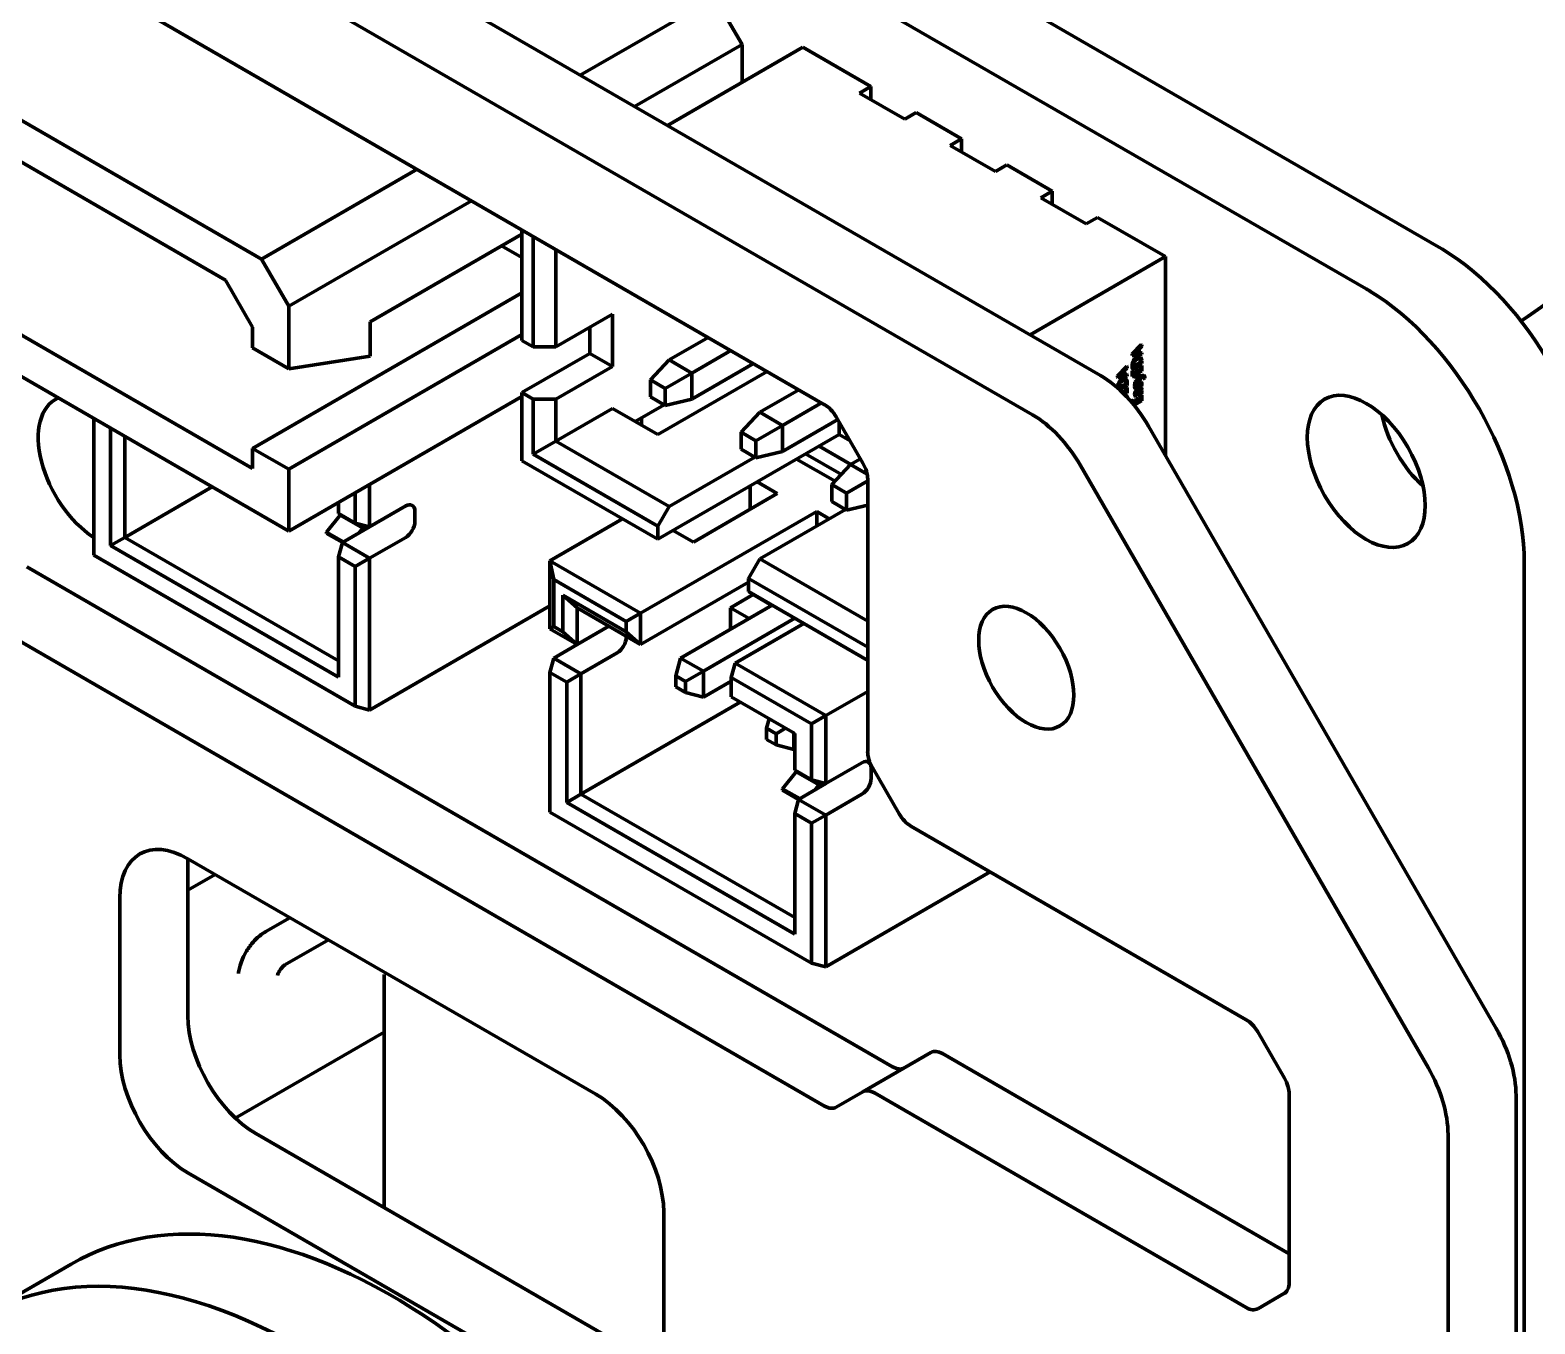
# Model space of a CAD drawing. Header units: millimetres. Extents: x 0 to 1189, y 0 to 841.
# Drawn here: x 635.68 to 659.15, y 360.09 to 380.27 of the extents above; entities that cross this region are included whole.
import ezdxf

# ---------------------------------------------------------------- set-up
doc = ezdxf.new("R2010")
doc.units = ezdxf.units.MM
doc.header["$LTSCALE"] = 0.75
doc.layers.add('Visible', color=7, linetype='Continuous', lineweight=70)

msp = doc.modelspace()

# ---------------------------------------------------------------- linework, layer by layer
at = {"layer": 'Visible', "extrusion": (0, 0.816497, 0.57735)}
for p, q in [((637.855, 388.321), (657.654, 376.89)), ((636.723, 387.667), (656.522, 376.236)), ((652.375, 374.886), (632.384, 386.427)), ((651.314, 374.273), (631.324, 385.815)), ((634.565, 382.229), (648.072, 374.43)), ((644.259, 379.572), (646.359, 380.784)), ((646.784, 380.05), (646.359, 380.784)), ((639.288, 376.702), (633.137, 380.254)), ((645.107, 379.082), (646.784, 380.05)), ((645.62, 378.786), (647.734, 380.007)), ((646.784, 379.458), (646.784, 380.05)), ((647.734, 380.007), (648.795, 379.394)), ((648.618, 379.292), (648.795, 379.394)), ((648.795, 379.19), (648.795, 379.394)), ((638.723, 376.375), (633.702, 379.274)), ((648.618, 379.292), (649.325, 378.884)), ((649.325, 378.884), (649.502, 378.986)), ((649.502, 378.986), (650.209, 378.578)), ((650.032, 378.476), (650.209, 378.578)), ((650.032, 378.476), (650.739, 378.068)), ((650.209, 378.374), (650.209, 378.578)), ((639.288, 376.702), (641.713, 378.102)), ((650.739, 378.068), (650.916, 378.17)), ((650.916, 378.17), (651.623, 377.761)), ((651.446, 377.659), (651.623, 377.761)), ((651.623, 377.557), (651.623, 377.761)), ((639.713, 375.967), (642.562, 377.612)), ((651.446, 377.659), (652.154, 377.251)), ((652.154, 377.251), (652.33, 377.353)), ((652.33, 377.353), (653.391, 376.741)), ((643.35, 377.092), (640.98, 375.724)), ((643.35, 375.434), (643.35, 377.157)), ((643.527, 375.332), (643.527, 377.055)), ((633.278, 376.824), (639.147, 373.436)), ((643.032, 376.908), (643.35, 376.725)), ((643.88, 376.851), (643.88, 375.332)), ((657.654, 376.89), (657.712, 376.855)), ((639.713, 375.967), (639.288, 376.702)), ((653.391, 376.741), (651.277, 375.52)), ((653.391, 373.633), (653.391, 376.741)), ((632.712, 376.498), (639.713, 372.456)), ((639.147, 375.641), (638.723, 376.375)), ((639.147, 373.749), (643.35, 376.176)), ((656.522, 376.236), (656.581, 376.202)), ((639.713, 374.992), (639.713, 375.967)), ((639.147, 375.318), (639.147, 375.641)), ((640.98, 375.724), (640.98, 375.188)), ((643.88, 375.332), (644.764, 375.843)), ((644.411, 375.638), (644.411, 375.23)), ((644.764, 375.843), (644.764, 375.026)), ((639.713, 373.423), (643.35, 375.523)), ((643.527, 375.332), (643.35, 375.434)), ((645.648, 375.128), (646.256, 375.479)), ((639.147, 375.318), (639.713, 374.992)), ((640.98, 375.188), (639.713, 374.992)), ((644.411, 375.23), (643.35, 374.618)), ((643.88, 375.332), (643.527, 375.332)), ((644.764, 375.026), (644.411, 375.23)), ((646.002, 374.924), (646.61, 375.275)), ((653.013, 375.369), (652.869, 375.223)), ((652.869, 375.223), (652.869, 375.2)), ((652.876, 375.219), (652.869, 375.223)), ((652.876, 375.196), (652.869, 375.2)), ((653.02, 375.365), (652.876, 375.219)), ((652.876, 375.219), (652.876, 375.196)), ((652.876, 375.196), (653.02, 375.216)), ((652.894, 375.218), (652.894, 375.217)), ((652.904, 375.226), (652.957, 375.234)), ((652.964, 375.286), (652.905, 375.226)), ((652.905, 375.221), (652.964, 375.23)), ((652.957, 375.234), (652.957, 375.279)), ((652.964, 375.23), (652.957, 375.234)), ((652.964, 375.23), (652.964, 375.286)), ((652.981, 375.302), (653.02, 375.342)), ((652.981, 375.233), (652.981, 375.302)), ((653.013, 375.244), (652.981, 375.238)), ((653.02, 375.24), (652.981, 375.233)), ((652.998, 375.171), (652.991, 375.175)), ((653.02, 375.365), (653.013, 375.369)), ((653.02, 375.24), (653.013, 375.244)), ((653.02, 375.342), (653.02, 375.365)), ((653.02, 375.216), (653.02, 375.24)), ((644.764, 375.026), (643.88, 374.516)), ((645.648, 375.128), (645.357, 374.816)), ((647.175, 374.948), (645.471, 373.965)), ((645.586, 374.684), (646.002, 374.924)), ((645.648, 375.128), (646.002, 374.924)), ((646.002, 374.516), (646.963, 375.071)), ((646.002, 374.924), (646.002, 374.516)), ((652.785, 375.03), (652.641, 374.883)), ((652.792, 375.026), (652.648, 374.879)), ((652.736, 374.946), (652.676, 374.887)), ((652.729, 374.895), (652.729, 374.939)), ((652.736, 374.891), (652.736, 374.946)), ((652.752, 374.962), (652.792, 375.002)), ((652.752, 374.893), (652.752, 374.962)), ((652.792, 375.026), (652.785, 375.03)), ((652.792, 375.002), (652.792, 375.026)), ((652.869, 375.04), (652.869, 374.993)), ((652.876, 374.988), (652.869, 374.993)), ((652.886, 374.967), (652.869, 374.957)), ((652.869, 374.957), (652.869, 374.872)), ((652.876, 374.953), (652.869, 374.957)), ((652.876, 374.988), (653.02, 375.072)), ((652.876, 375.036), (652.876, 374.988)), ((652.893, 374.963), (652.876, 374.953)), ((652.876, 374.953), (652.876, 374.868)), ((652.876, 374.868), (653.02, 374.951)), ((652.893, 374.963), (652.886, 374.967)), ((652.893, 375.028), (652.996, 375.088)), ((652.893, 375.019), (653.003, 375.083)), ((652.893, 375.045), (652.893, 375.019)), ((652.893, 374.899), (652.893, 374.963)), ((652.932, 374.929), (652.893, 374.907)), ((652.939, 374.925), (652.893, 374.899)), ((652.948, 374.998), (652.932, 374.989)), ((652.932, 374.989), (652.932, 374.929)), ((652.939, 374.985), (652.932, 374.989)), ((652.939, 374.925), (652.932, 374.929)), ((652.955, 374.994), (652.939, 374.985)), ((652.939, 374.985), (652.939, 374.925)), ((652.955, 374.994), (652.948, 374.998)), ((652.955, 374.935), (652.955, 374.994)), ((652.996, 374.967), (652.955, 374.943)), ((653.003, 374.963), (652.955, 374.935)), ((652.996, 375.088), (652.996, 375.112)), ((653.003, 375.083), (652.996, 375.088)), ((653.013, 375.044), (652.996, 375.035)), ((652.996, 375.035), (652.996, 374.967)), ((653.003, 375.031), (652.996, 375.035)), ((653.003, 374.963), (652.996, 374.967)), ((653.003, 375.083), (653.003, 375.108)), ((653.02, 375.04), (653.003, 375.031)), ((653.003, 375.031), (653.003, 374.963)), ((653.02, 375.04), (653.013, 375.044)), ((653.02, 375.072), (653.02, 375.117)), ((653.02, 374.951), (653.02, 375.04)), ((645.586, 374.684), (645.357, 374.816)), ((645.357, 374.816), (645.357, 374.552)), ((652.641, 374.883), (652.641, 374.861)), ((652.648, 374.879), (652.641, 374.883)), ((652.648, 374.856), (652.641, 374.861)), ((652.641, 374.7), (652.641, 374.693)), ((652.648, 374.879), (652.648, 374.856)), ((652.648, 374.856), (652.792, 374.876)), ((652.648, 374.696), (652.648, 374.687)), ((652.664, 374.688), (652.768, 374.748)), ((652.664, 374.68), (652.775, 374.744)), ((652.664, 374.705), (652.664, 374.68)), ((652.666, 374.878), (652.666, 374.878)), ((652.674, 374.664), (652.792, 374.732)), ((652.676, 374.886), (652.729, 374.895)), ((652.676, 374.881), (652.736, 374.891)), ((652.736, 374.891), (652.729, 374.895)), ((652.785, 374.904), (652.752, 374.898)), ((652.792, 374.9), (652.752, 374.893)), ((652.77, 374.831), (652.763, 374.836)), ((652.768, 374.748), (652.768, 374.772)), ((652.775, 374.744), (652.768, 374.748)), ((652.785, 374.705), (652.768, 374.695)), ((652.768, 374.695), (652.768, 374.627)), ((652.775, 374.691), (652.768, 374.695)), ((652.775, 374.744), (652.775, 374.768)), ((652.792, 374.7), (652.775, 374.691)), ((652.775, 374.691), (652.775, 374.623)), ((652.792, 374.9), (652.785, 374.904)), ((652.792, 374.7), (652.785, 374.705)), ((652.792, 374.876), (652.792, 374.9)), ((652.792, 374.732), (652.792, 374.778)), ((652.792, 374.611), (652.792, 374.7)), ((652.876, 374.868), (652.869, 374.872)), ((653.028, 374.888), (652.91, 374.873)), ((652.91, 374.873), (652.91, 374.852)), ((652.917, 374.869), (652.91, 374.873)), ((652.987, 374.858), (652.91, 374.783)), ((652.917, 374.848), (652.91, 374.852)), ((652.91, 374.783), (652.91, 374.759)), ((652.917, 374.779), (652.91, 374.783)), ((652.917, 374.755), (652.91, 374.759)), ((652.93, 374.754), (652.912, 374.744)), ((652.919, 374.74), (652.912, 374.744)), ((653.035, 374.884), (652.917, 374.869)), ((652.917, 374.869), (652.917, 374.848)), ((652.917, 374.755), (653.02, 374.861)), ((652.917, 374.848), (652.995, 374.86)), ((652.994, 374.854), (652.917, 374.779)), ((652.917, 374.779), (652.917, 374.755)), ((652.937, 374.75), (652.919, 374.74)), ((652.937, 374.75), (652.93, 374.754)), ((653.013, 374.7), (652.947, 374.661)), ((653.02, 374.695), (652.954, 374.657)), ((652.988, 374.859), (652.987, 374.858)), ((652.994, 374.854), (652.987, 374.858)), ((652.998, 374.711), (652.991, 374.715)), ((653.003, 374.862), (652.994, 374.854)), ((652.998, 374.711), (653.016, 374.722)), ((653.003, 374.862), (653.002, 374.862)), ((653.003, 374.862), (653.003, 374.862)), ((653.011, 374.79), (653.004, 374.794)), ((653.02, 374.695), (653.013, 374.7)), ((653.02, 374.861), (653.038, 374.863)), ((653.02, 374.675), (653.02, 374.695)), ((653.051, 374.837), (653.044, 374.841)), ((653.059, 374.881), (653.051, 374.885)), ((653.051, 374.837), (653.067, 374.846)), ((639.713, 372.456), (643.35, 374.556)), ((643.527, 374.516), (643.35, 374.618)), ((643.35, 373.556), (643.35, 374.618)), ((643.527, 373.658), (643.527, 374.516)), ((643.527, 374.516), (643.88, 374.516)), ((643.88, 374.516), (643.88, 373.863)), ((645.357, 374.552), (645.586, 374.42)), ((645.586, 374.42), (645.586, 374.684)), ((645.586, 374.42), (646.002, 374.516)), ((647.062, 374.312), (647.67, 374.663)), ((647.416, 374.108), (648.024, 374.459)), ((652.72, 374.659), (652.703, 374.649)), ((652.703, 374.649), (652.703, 374.636)), ((652.71, 374.645), (652.703, 374.649)), ((652.727, 374.655), (652.71, 374.645)), ((652.71, 374.645), (652.71, 374.629)), ((652.727, 374.655), (652.72, 374.659)), ((652.727, 374.613), (652.727, 374.655)), ((652.768, 374.627), (652.733, 374.607)), ((652.775, 374.623), (652.738, 374.602)), ((652.752, 374.588), (652.792, 374.611)), ((652.775, 374.623), (652.768, 374.627)), ((652.779, 374.579), (652.768, 374.572)), ((652.786, 374.574), (652.773, 374.567)), ((652.786, 374.574), (652.779, 374.579)), ((652.886, 374.507), (652.869, 374.498)), ((652.869, 374.498), (652.869, 374.46)), ((652.876, 374.493), (652.869, 374.498)), ((652.893, 374.503), (652.876, 374.493)), ((652.876, 374.493), (652.876, 374.451)), ((652.893, 374.503), (652.886, 374.507)), ((652.893, 374.439), (652.893, 374.503)), ((652.932, 374.47), (652.893, 374.447)), ((652.939, 374.465), (652.893, 374.439)), ((652.9, 374.422), (653.02, 374.491)), ((652.924, 374.557), (652.917, 374.561)), ((652.926, 374.678), (652.919, 374.683)), ((652.924, 374.557), (652.942, 374.567)), ((652.948, 374.538), (652.932, 374.529)), ((652.932, 374.529), (652.932, 374.47)), ((652.939, 374.525), (652.932, 374.529)), ((652.939, 374.465), (652.932, 374.47)), ((652.955, 374.534), (652.939, 374.525)), ((652.939, 374.525), (652.939, 374.465)), ((652.955, 374.534), (652.948, 374.538)), ((652.949, 374.633), (652.952, 374.608)), ((652.955, 374.637), (652.959, 374.604)), ((652.955, 374.475), (652.955, 374.534)), ((652.996, 374.507), (652.955, 374.483)), ((653.003, 374.503), (652.955, 374.475)), ((652.97, 374.581), (652.963, 374.585)), ((652.978, 374.651), (652.968, 374.645)), ((652.968, 374.645), (652.972, 374.619)), ((653.013, 374.584), (652.996, 374.575)), ((652.996, 374.575), (652.996, 374.507)), ((653.003, 374.571), (652.996, 374.575)), ((653.003, 374.503), (652.996, 374.507)), ((653.02, 374.58), (653.003, 374.571)), ((653.003, 374.571), (653.003, 374.503)), ((653.004, 374.665), (653.02, 374.675)), ((653.004, 374.665), (653.004, 374.665)), ((653.013, 374.662), (653.006, 374.666)), ((653.02, 374.58), (653.013, 374.584)), ((653.02, 374.491), (653.02, 374.58)), ((644.764, 374.373), (643.88, 373.863)), ((645.471, 373.965), (644.764, 374.373)), ((645.118, 374.169), (645.569, 374.429)), ((645.215, 374.113), (645.215, 374.225)), ((647.062, 374.312), (646.771, 374)), ((647.062, 374.312), (647.416, 374.108)), ((648.252, 374.24), (648.669, 373.519)), ((636.67, 374.213), (636.67, 372.081)), ((636.931, 372.232), (636.931, 374.062)), ((647, 373.867), (646.771, 374)), ((646.771, 374), (646.771, 373.735)), ((647, 373.867), (647.416, 374.108)), ((647.416, 373.699), (648.278, 374.197)), ((647.416, 374.108), (647.416, 373.699)), ((648.3, 374.159), (648.3, 373.965)), ((653.125, 374.094), (658.548, 364.701)), ((637.154, 373.934), (637.154, 372.361)), ((639.147, 373.749), (639.713, 373.423)), ((639.147, 373.436), (639.147, 373.749)), ((643.88, 373.863), (643.527, 373.658)), ((643.88, 373.863), (645.648, 372.842)), ((645.471, 372.332), (648.3, 373.965)), ((647, 373.603), (647, 373.867)), ((648.483, 373.499), (647.988, 373.785)), ((648.3, 373.965), (648.468, 373.868)), ((645.471, 372.332), (643.35, 373.556)), ((645.471, 372.536), (643.527, 373.658)), ((646.983, 373.613), (645.648, 372.842)), ((646.771, 373.735), (647, 373.603)), ((647, 373.603), (647.416, 373.699)), ((647.635, 373.581), (648.234, 373.235)), ((648.333, 373.341), (647.776, 373.662)), ((648.477, 373.495), (648.631, 373.584)), ((639.713, 372.456), (639.713, 373.423)), ((648.477, 373.495), (648.185, 373.183)), ((648.477, 373.495), (648.736, 373.346)), ((657.487, 364.089), (652.064, 373.482)), ((638.516, 373.147), (637.154, 372.361)), ((640.749, 372.584), (640.749, 373.055)), ((640.972, 373.183), (640.972, 372.524)), ((646.024, 372.287), (647.334, 373.043)), ((646.91, 372.798), (646.91, 373.162)), ((647.334, 373.043), (647.019, 373.225)), ((648.414, 373.051), (648.185, 373.183)), ((648.185, 373.183), (648.185, 372.919)), ((648.414, 373.051), (648.744, 373.241)), ((648.414, 372.787), (648.414, 373.051)), ((648.744, 373.268), (648.744, 369.021)), ((640.488, 372.904), (640.488, 372.734)), ((641.538, 372.851), (640.972, 372.524)), ((645.648, 372.842), (645.471, 372.536)), ((648.185, 372.919), (648.414, 372.787)), ((648.414, 372.787), (648.744, 372.863)), ((640.3, 372.444), (640.512, 372.708)), ((640.488, 372.734), (640.749, 372.584)), ((640.512, 372.708), (640.523, 372.714)), ((640.512, 372.708), (640.866, 372.504)), ((640.749, 372.584), (640.972, 372.524)), ((641.679, 372.606), (641.679, 372.769)), ((644.921, 372.65), (643.787, 371.995)), ((647.948, 372.764), (645.201, 371.179)), ((647.062, 372.025), (648.397, 372.796)), ((648.145, 372.651), (647.948, 372.764)), ((647.948, 372.764), (647.948, 372.537)), ((636.931, 372.232), (637.154, 372.361)), ((637.154, 372.361), (640.488, 370.436)), ((640.3, 372.444), (640.3, 372.422)), ((640.567, 372.29), (640.3, 372.444)), ((640.3, 372.422), (640.548, 372.279)), ((640.548, 372.279), (640.972, 372.524)), ((640.866, 372.504), (640.805, 372.427)), ((640.866, 372.504), (640.924, 372.537)), ((640.972, 372.034), (641.538, 372.361)), ((645.471, 372.332), (645.471, 372.536)), ((645.709, 372.469), (646.024, 372.287)), ((640.488, 370.178), (636.931, 372.232)), ((640.548, 372.279), (640.488, 372.056)), ((640.548, 372.279), (640.972, 372.034)), ((649.133, 364.102), (635.626, 371.9)), ((636.67, 372.081), (640.749, 369.726)), ((640.749, 371.905), (640.488, 372.056)), ((640.488, 372.056), (640.488, 370.178)), ((640.972, 372.034), (640.749, 371.905)), ((640.749, 369.726), (640.749, 371.905)), ((640.972, 372.034), (640.972, 369.666)), ((643.787, 370.934), (643.787, 371.995)), ((643.787, 371.995), (645.201, 371.179)), ((643.846, 371.703), (643.787, 371.995)), ((646.886, 371.719), (647.062, 372.025)), ((647.062, 372.025), (648.744, 371.055)), ((658.988, 371.965), (658.988, 351.145)), ((644.978, 371.05), (643.846, 371.703)), ((643.846, 371.703), (643.846, 370.968)), ((646.886, 371.661), (645.201, 370.689)), ((648.744, 370.647), (646.886, 371.719)), ((646.886, 371.719), (646.886, 371.515)), ((643.988, 370.886), (643.988, 371.458)), ((643.988, 371.458), (644.978, 370.886)), ((644.211, 371.26), (643.988, 371.458)), ((646.604, 371.262), (646.958, 371.467)), ((648.744, 370.442), (646.886, 371.515)), ((646.958, 371.474), (646.958, 371.467)), ((647.248, 371.299), (646.958, 371.467)), ((648.072, 363.489), (634.565, 371.288)), ((643.787, 371.291), (640.972, 369.666)), ((644.211, 371.26), (644.211, 370.689)), ((645.201, 370.689), (644.211, 371.26)), ((645.201, 371.179), (644.978, 371.05)), ((645.201, 371.179), (645.201, 370.689)), ((647.254, 371.302), (645.826, 370.478)), ((646.604, 371.262), (646.604, 370.927)), ((646.894, 371.095), (646.604, 371.262)), ((643.846, 370.968), (643.787, 370.934)), ((644.211, 370.689), (643.787, 370.934)), ((643.846, 370.968), (643.988, 370.886)), ((644.211, 370.689), (644.706, 370.974)), ((644.978, 370.886), (644.978, 371.05)), ((647.608, 371.098), (646.18, 370.274)), ((647.749, 371.017), (646.675, 370.397)), ((643.988, 370.886), (644.211, 370.689)), ((645.201, 370.689), (644.978, 370.886)), ((644.978, 370.817), (644.978, 370.805)), ((643.787, 370.255), (643.846, 370.478)), ((643.846, 370.478), (644.211, 370.689)), ((643.846, 370.478), (644.271, 370.233)), ((644.836, 370.56), (644.271, 370.233)), ((645.752, 370.199), (645.826, 370.478)), ((645.826, 370.478), (646.18, 370.274)), ((643.787, 370.255), (643.787, 368.076)), ((644.048, 370.104), (643.787, 370.255)), ((644.048, 370.104), (644.271, 370.233)), ((644.271, 370.233), (644.271, 368.355)), ((646.18, 370.274), (645.901, 370.113)), ((646.18, 370.274), (646.18, 369.866)), ((646.675, 370.397), (646.615, 370.174)), ((646.675, 370.397), (648.089, 369.58)), ((644.048, 368.227), (644.048, 370.104)), ((645.752, 370.199), (645.752, 370.027)), ((645.901, 370.113), (645.752, 370.199)), ((645.752, 370.027), (645.901, 369.941)), ((645.901, 369.941), (645.901, 370.113)), ((646.615, 370.117), (646.18, 369.866)), ((647.866, 369.451), (646.615, 370.174)), ((646.615, 370.174), (646.615, 369.872)), ((646.756, 369.791), (644.271, 368.355)), ((646.18, 369.866), (645.901, 369.941)), ((646.615, 369.872), (647.605, 369.301)), ((648.744, 369.958), (648.089, 369.58)), ((640.972, 369.666), (640.749, 369.726)), ((647.166, 369.383), (647.206, 369.531)), ((648.089, 369.58), (647.866, 369.451)), ((648.089, 369.58), (648.089, 368.519)), ((647.166, 369.383), (647.166, 369.21)), ((647.315, 369.297), (647.166, 369.383)), ((647.464, 369.382), (647.315, 369.297)), ((647.315, 369.124), (647.315, 369.297)), ((647.594, 369.307), (647.594, 369.049)), ((647.605, 369.301), (647.605, 368.729)), ((647.866, 368.578), (647.866, 369.451)), ((647.166, 369.21), (647.315, 369.124)), ((647.594, 369.049), (647.315, 369.124)), ((647.605, 369.056), (647.594, 369.049)), ((648.655, 368.845), (648.089, 368.519)), ((647.417, 368.438), (647.629, 368.702)), ((647.605, 368.729), (647.866, 368.578)), ((647.629, 368.702), (647.64, 368.709)), ((647.629, 368.702), (647.983, 368.498)), ((648.796, 368.6), (648.796, 368.764)), ((648.818, 368.77), (649.235, 368.048)), ((644.048, 368.227), (644.271, 368.355)), ((644.271, 368.355), (647.605, 366.43)), ((647.417, 368.438), (647.417, 368.417)), ((647.684, 368.285), (647.417, 368.438)), ((647.417, 368.417), (647.665, 368.274)), ((647.665, 368.274), (648.089, 368.519)), ((647.866, 368.578), (648.089, 368.519)), ((647.983, 368.498), (647.922, 368.422)), ((647.983, 368.498), (648.041, 368.532)), ((648.089, 368.029), (648.655, 368.355)), ((647.605, 366.173), (644.048, 368.227)), ((647.665, 368.274), (647.605, 368.051)), ((647.665, 368.274), (648.089, 368.029)), ((643.787, 368.076), (647.866, 365.721)), ((647.866, 367.9), (647.605, 368.051)), ((647.605, 368.051), (647.605, 366.173)), ((648.089, 368.029), (647.866, 367.9)), ((647.866, 365.721), (647.866, 367.9)), ((648.089, 368.029), (648.089, 365.661)), ((649.415, 367.858), (654.649, 364.837)), ((638.137, 367.348), (644.501, 363.673)), ((638.137, 364.898), (638.137, 367.348)), ((638.562, 367.102), (638.137, 366.857)), ((650.655, 367.142), (648.089, 365.661)), ((637.076, 364.286), (637.076, 366.735)), ((639.73, 366.428), (639.353, 366.211)), ((640.33, 366.082), (639.653, 365.691)), ((641.2, 364.644), (641.2, 365.543)), ((648.089, 365.661), (647.866, 365.721)), ((638.877, 363.303), (641.2, 364.644)), ((641.2, 361.905), (641.2, 364.644)), ((654.829, 364.647), (655.245, 363.925)), ((649.73, 364.324), (648.669, 363.712)), ((655.32, 361.183), (649.91, 364.307)), ((648.669, 363.712), (648.252, 363.472)), ((654.649, 360.346), (648.849, 363.694)), ((655.32, 363.674), (655.32, 360.733)), ((658.859, 363.656), (658.859, 359.115)), ((645.562, 359.387), (639.198, 363.061)), ((657.798, 358.503), (657.798, 363.043)), ((644.501, 358.775), (638.137, 362.449)), ((645.562, 361.836), (645.562, 359.387)), ((636.319, 361.025), (634.905, 360.209)), ((655.245, 360.569), (654.829, 360.328))]:
    msp.add_line(p, q, dxfattribs=at)
at = {"layer": 'Visible', "extrusion": (-3e-16, -2e-16, -1)}
for centre, major_axis, ratio, start_param, end_param in [((658.653, 380.952), (3.3, 5.716), 0.57735, 1.570796, 2.295812), ((653.134, 376.012), (0.192, 1.301), 0.028433, 2.925926, 3.062174), ((653.141, 376.008), (0.192, 1.301), 0.028433, 2.925926, 3.062174), ((648.489, 373.415), (-0.18, 0.312), 0.57735, 1.570796, 2.356194)]:
    msp.add_ellipse(centre, major_axis=major_axis, ratio=ratio, start_param=start_param, end_param=end_param, dxfattribs=at)
at = {"layer": 'Visible', "extrusion": (-2e-16, -2e-16, -1)}
for centre, major_axis, start_param, end_param in [((657.654, 374.042), (-1.744, 3.02), 0.809196, 2.356194), ((656.522, 373.389), (-1.744, 3.02), 0.809196, 2.356194), ((654.649, 364.543), (-0.18, 0.312), 0.785398, 1.570796), ((644.501, 362.449), (-0.75, 1.299), 0.785398, 2.356194)]:
    msp.add_ellipse(centre, major_axis=major_axis, ratio=0.57735, start_param=start_param, end_param=end_param, dxfattribs=at)
at = {"layer": 'Visible'}
for centre, major_axis, ratio, start_param, end_param in [((643.11, 350.781), (9.877, 24.396), 0.034864, -0.004874, 0.04466), ((643.117, 350.777), (9.877, 24.396), 0.034864, -0.007084, 0.04466), ((640.475, 358.87), (12.526, 16.299), 0.041368, -0.053773, 0.002906), ((662.22, 372.46), (-9.323, 2.617), 0.109901, -0.02302, 0.030845), ((655.375, 373.202), (-2.459, 1.913), 0.177441, -0.072002, 0.032442), ((649.309, 367.665), (3.678, 7.485), 0.05128, -0.0049, 0.076361), ((647.398, 366.698), (5.584, 8.453), 0.047158, -0.071268, -0.005551), ((647.405, 366.694), (5.584, 8.453), 0.047158, -0.071268, 0.001948), ((652.375, 373.661), (-0.75, 1.299), 0.57735, 4.712389, 5.497787), ((661.992, 372.12), (-9.323, 2.617), 0.109901, -0.02302, 0.030845), ((655.147, 372.863), (-2.459, 1.913), 0.177441, -0.072002, 0.032442), ((642.882, 350.442), (9.877, 24.396), 0.034864, -0.004874, 0.04466), ((642.889, 350.437), (9.877, 24.396), 0.034864, -0.007084, 0.04466), ((649.081, 367.325), (3.678, 7.485), 0.05128, -0.0049, 0.076361), ((647.17, 366.359), (5.584, 8.453), 0.047158, -0.071268, -0.005551), ((647.177, 366.355), (5.584, 8.453), 0.047158, -0.071268, 0.001948), ((640.247, 358.53), (12.526, 16.299), 0.041368, -0.053773, 0.002906), ((652.697, 375.072), (-0.25, 0.39), 0.319084, 3.126988, 3.275741), ((652.977, 374.445), (0.003, 0.339), 0.149517, 0.238997, 0.516554), ((652.973, 375.351), (0.021, 0.662), 0.094143, 3.286518, 3.494452), ((652.984, 374.441), (0.003, 0.339), 0.149517, 0.238997, 0.516554), ((653.809, 373.49), (-0.825, 1.3), 0.171204, -0.007181, 0.081368), ((653.816, 373.486), (-0.825, 1.3), 0.171204, -0.007181, 0.081368), ((652.41, 373.169), (0.592, 1.625), 0.084584, -0.014916, 0.100457), ((652.417, 373.165), (0.592, 1.625), 0.084584, -0.043625, 0.100457), ((651.999, 373.192), (1.012, 1.597), 0.096093, -0.150586, -0.024204), ((649.984, 375.167), (-3.037, 0.425), 0.187098, 3.104734, 3.167739), ((653.037, 374.878), (-0.0146, 0.0522), 0.526933, 3.91607, 4.224681), ((656.522, 373.39), (-0.65, 1.126), 0.57735, 1.570796326793482, 7.853981633973068), ((636.723, 373.389), (-0.65, 1.126), 0.57735, -0.058451, 2.297863), ((653.249, 375.172), (0.278, 0.566), 0.104813, 3.198458, 3.296545), ((653.256, 375.168), (0.278, 0.566), 0.104813, 3.132371, 3.296545), ((652.32, 373.865), (0.674, 0.791), 0.109765, -0.128005, -0.014466), ((652.46, 374.774), (-0.539, 0.144), 0.261584, 3.080338, 3.211311), ((652.328, 373.861), (0.674, 0.791), 0.109765, -0.128005, 0.029163), ((652.467, 374.77), (-0.539, 0.144), 0.261584, 3.080338, 3.211311), ((650.425, 371.495), (2.59, 3.166), 0.062787, -0.076595, 0.042202), ((649.623, 375.582), (-3.397, 0.961), 0.135839, 3.111025, 3.180015), ((651.314, 373.049), (-0.75, 1.299), 0.57735, -1.570796, -0.785398), ((657.653, 374.043), (-0.65, 1.126), 0.57735, 1.055809, 2.085784), ((641.538, 372.687), (0.1, 0.173), 0.57735, -0.785398, 0.785398), ((641.538, 372.524), (0.1, 0.173), 0.57735, 3.926991, 5.497787), ((648.655, 368.682), (0.1, 0.173), 0.57735, -0.785398, 0.785398), ((648.998, 368.874), (-0.18, 0.312), 0.57735, 0.785398, 1.570796), ((648.655, 368.519), (0.1, 0.173), 0.57735, 3.926991, 5.497787), ((649.415, 368.152), (-0.18, 0.312), 0.57735, 1.570796, 2.356194), ((657.798, 364.268), (-0.75, 1.299), 0.57735, 3.926991, 4.712389), ((649.91, 364.013), (-0.18, 0.312), 0.57735, -0.785398, 0), ((656.737, 363.656), (-0.75, 1.299), 0.57735, 3.926991, 4.712389), ((648.849, 363.4), (-0.18, 0.312), 0.57735, -0.785398, 0), ((641.319, 352.365), (-5, 8.66), 0.57735, 4.570492, 6.283185), ((639.905, 351.549), (-5, 8.66), 0.57735, 4.570492, 6.425082)]:
    msp.add_ellipse(centre, major_axis=major_axis, ratio=ratio, start_param=start_param, end_param=end_param, dxfattribs=at)
at = {"layer": 'Visible', "extrusion": (1e-16, -2e-16, -1)}
for centre, end_param in [((652.978, 374.851), 3.049598), ((652.985, 374.847), 3.250969)]:
    msp.add_ellipse(centre, major_axis=(0.049, 0.147), ratio=0.193771, start_param=2.927566, end_param=end_param, dxfattribs=at)
at = {"layer": 'Visible', "extrusion": (2e-16, -3e-16, -1)}
msp.add_ellipse((652.95, 374.486), major_axis=(0.038, 0.275), ratio=0.068721, start_param=-0.495767, end_param=-0.196596, dxfattribs=at)
at = {"layer": 'Visible', "extrusion": (1e-16, -1e-16, -1)}
for centre, start_param in [((648.988, 365.358), -0.030142), ((648.981, 365.362), 0.020238)]:
    msp.add_ellipse(centre, major_axis=(4.014, 9.411), ratio=0.02264, start_param=start_param, end_param=0.053034, dxfattribs=at)
at = {"layer": 'Visible', "extrusion": (0, -1e-16, -1)}
msp.add_ellipse((660.052, 371.929), major_axis=(-7.12, 2.683), ratio=0.070289, start_param=-0.026486, end_param=0.057567, dxfattribs=at)
at = {"layer": 'Visible', "extrusion": (-2e-16, -1e-16, -1)}
for centre, major_axis, end_param in [((648.072, 374.137), (-0.18, 0.312), 1.570796), ((644.836, 370.723), (0.1, 0.173), 2.356194)]:
    msp.add_ellipse(centre, major_axis=major_axis, ratio=0.57735, start_param=0.785398, end_param=end_param, dxfattribs=at)
at = {"layer": 'Visible', "extrusion": (-1e-16, -2e-16, -1)}
msp.add_ellipse((651.218, 370.328), major_axis=(-0.525, 0.909), ratio=0.57735, dxfattribs=at)
at = {"layer": 'Visible', "extrusion": (-4e-16, -4e-16, -1)}
msp.add_ellipse((638.137, 366.123), major_axis=(-0.75, 1.299), ratio=0.57735, start_param=-0.785398, end_param=0.785398, dxfattribs=at)
at = {"layer": 'Visible', "extrusion": (-4e-16, -3e-16, -1)}
for centre, major_axis, start_param, end_param in [((639.198, 364.286), (-0.75, 1.299), 3.926991, 5.497787), ((638.137, 363.673), (-0.75, 1.299), 3.926991, 5.497787), ((655.065, 363.821), (-0.18, 0.312), 1.570796, 2.356194)]:
    msp.add_ellipse(centre, major_axis=major_axis, ratio=0.57735, start_param=start_param, end_param=end_param, dxfattribs=at)
at = {"layer": 'Visible', "extrusion": (-1e-16, -2e-16, -1)}
for centre in [(649.133, 364.396), (648.072, 363.783)]:
    msp.add_ellipse(centre, major_axis=(-0.18, 0.312), ratio=0.57735, start_param=3.141593, end_param=3.926991, dxfattribs=at)
at = {"layer": 'Visible', "extrusion": (0, -2e-16, -1)}
msp.add_ellipse((655.065, 360.88), major_axis=(-0.18, 0.312), ratio=0.57735, start_param=2.356194, end_param=3.141593, dxfattribs=at)
at = {"layer": 'Visible', "extrusion": (-2e-16, 0, -1)}
msp.add_ellipse((654.649, 360.64), major_axis=(-0.18, 0.312), ratio=0.57735, start_param=3.141593, end_param=3.926991, dxfattribs=at)
at = {"layer": 'Visible'}
for points in [[(652.939, 375.168), (652.918, 375.156), (652.901, 375.138), (652.888, 375.114)], [(652.946, 375.164), (652.925, 375.152), (652.908, 375.134), (652.895, 375.11)], [(652.888, 375.114), (652.875, 375.09), (652.869, 375.065), (652.869, 375.04)], [(652.895, 375.11), (652.882, 375.086), (652.876, 375.061), (652.876, 375.036)], [(652.66, 374.774), (652.647, 374.75), (652.641, 374.725), (652.641, 374.7)], [(652.667, 374.77), (652.654, 374.746), (652.648, 374.721), (652.648, 374.696)], [(652.711, 374.829), (652.69, 374.816), (652.673, 374.798), (652.66, 374.774)], [(652.718, 374.824), (652.697, 374.812), (652.68, 374.794), (652.667, 374.77)], [(652.912, 374.744), (652.909, 374.734), (652.908, 374.723), (652.908, 374.713)], [(652.908, 374.713), (652.908, 374.7), (652.91, 374.691), (652.916, 374.685)], [(652.919, 374.74), (652.916, 374.73), (652.915, 374.719), (652.915, 374.709)], [(652.915, 374.709), (652.915, 374.696), (652.918, 374.687), (652.923, 374.681)], [(652.929, 374.716), (652.929, 374.727), (652.932, 374.738), (652.937, 374.75)], [(652.933, 374.702), (652.931, 374.704), (652.929, 374.709), (652.929, 374.716)], [(652.984, 374.756), (652.986, 374.761), (652.99, 374.765), (652.994, 374.767)], [(653.051, 374.885), (653.046, 374.888), (653.038, 374.889), (653.028, 374.888)], [(653.068, 374.86), (653.068, 374.878), (653.057, 374.886), (653.035, 374.884)], [(652.947, 374.661), (652.921, 374.646), (652.908, 374.625), (652.908, 374.596)], [(652.908, 374.596), (652.908, 374.581), (652.911, 374.569), (652.917, 374.561)], [(652.954, 374.657), (652.928, 374.642), (652.915, 374.62), (652.915, 374.592)], [(652.915, 374.592), (652.915, 374.576), (652.918, 374.565), (652.924, 374.557)], [(652.942, 374.567), (652.934, 374.574), (652.929, 374.584), (652.929, 374.598)], [(652.952, 374.608), (652.953, 374.596), (652.957, 374.588), (652.963, 374.585)], [(652.972, 374.619), (652.973, 374.61), (652.975, 374.604), (652.978, 374.603)], [(652.999, 374.654), (652.994, 374.657), (652.987, 374.655), (652.978, 374.651)]]:
    msp.add_open_spline(points, degree=3, dxfattribs=at)
at = {"layer": 'Visible', "extrusion": (2.85321e-09, -3.54114e-09, -1)}
msp.add_open_spline([(652.905, 375.226), (652.903, 375.224), (652.899, 375.222), (652.894, 375.218)], degree=3, dxfattribs=at)
at = {"layer": 'Visible', "extrusion": (-3.33576e-10, 1.13934e-09, 1)}
msp.add_open_spline([(652.894, 375.217), (652.899, 375.219), (652.902, 375.22), (652.905, 375.221)], degree=3, dxfattribs=at)
at = {"layer": 'Visible', "extrusion": (2.36473e-09, -2.84075e-09, -1)}
msp.add_open_spline([(652.676, 374.887), (652.674, 374.885), (652.671, 374.882), (652.666, 374.878)], degree=3, dxfattribs=at)
at = {"layer": 'Visible', "extrusion": (-4.09021e-10, 1.49464e-09, 1)}
msp.add_open_spline([(652.666, 374.878), (652.671, 374.88), (652.674, 374.881), (652.676, 374.881)], degree=3, dxfattribs=at)
at = {"layer": 'Visible', "extrusion": (-1.94577e-10, 2.41366e-10, -1)}
msp.add_open_spline([(652.946, 374.715), (652.943, 374.711), (652.94, 374.707), (652.936, 374.705)], degree=3, dxfattribs=at)
at = {"layer": 'Visible', "extrusion": (2.7135e-10, -2.06949e-10, -1)}
msp.add_open_spline([(652.953, 374.711), (652.951, 374.707), (652.947, 374.703), (652.943, 374.701)], degree=3, dxfattribs=at)
at = {"layer": 'Visible', "extrusion": (2.77622e-10, -6.0447e-11, -1)}
msp.add_open_spline([(653.001, 374.755), (653.001, 374.743), (652.997, 374.729), (652.991, 374.715)], degree=3, dxfattribs=at)
at = {"layer": 'Visible', "extrusion": (-6.83807e-10, 2.70207e-09, -1)}
msp.add_open_spline([(652.995, 374.86), (652.998, 374.861), (653.001, 374.861), (653.003, 374.862)], degree=3, dxfattribs=at)
at = {"layer": 'Visible', "extrusion": (-1.60476e-11, 1.39493e-11, -1)}
msp.add_open_spline([(653.008, 374.751), (653.008, 374.739), (653.004, 374.725), (652.998, 374.711)], degree=3, dxfattribs=at)
at = {"layer": 'Visible', "extrusion": (-1.89573e-11, 3.58696e-11, -1)}
msp.add_open_spline([(653.038, 374.863), (653.048, 374.864), (653.053, 374.859), (653.053, 374.85)], degree=3, dxfattribs=at)
at = {"layer": 'Visible', "extrusion": (-2.38604e-10, 1.02089e-10, -1)}
msp.add_open_spline([(653.044, 374.863), (653.045, 374.86), (653.046, 374.857), (653.046, 374.854)], degree=3, dxfattribs=at)
at = {"layer": 'Visible', "extrusion": (3.54683e-11, -8.00176e-11, -1)}
msp.add_open_spline([(653.046, 374.854), (653.046, 374.85), (653.045, 374.846), (653.044, 374.841)], degree=3, dxfattribs=at)
at = {"layer": 'Visible', "extrusion": (9.12041e-10, -1.44548e-10, -1)}
msp.add_open_spline([(653.053, 374.85), (653.053, 374.846), (653.052, 374.842), (653.051, 374.837)], degree=3, dxfattribs=at)
at = {"layer": 'Visible', "extrusion": (1.94255e-10, 8.2276e-12, -1)}
msp.add_open_spline([(652.794, 374.544), (652.793, 374.557), (652.79, 374.567), (652.786, 374.574)], degree=3, dxfattribs=at)
at = {"layer": 'Visible', "extrusion": (-2.07435e-09, -2.19936e-09, -1)}
msp.add_open_spline([(652.916, 374.685), (652.917, 374.684), (652.918, 374.683), (652.919, 374.683)], degree=3, dxfattribs=at)
at = {"layer": 'Visible', "extrusion": (3.25653e-11, 2.13582e-10, -1)}
msp.add_open_spline([(652.923, 374.681), (652.928, 374.675), (652.936, 374.675), (652.945, 374.68)], degree=3, dxfattribs=at)
at = {"layer": 'Visible', "extrusion": (3.6812e-12, 9.0162e-12, -1)}
msp.add_open_spline([(652.959, 374.604), (652.962, 374.58), (652.973, 374.573), (652.992, 374.584)], degree=3, dxfattribs=at)
at = {"layer": 'Visible', "extrusion": (1.7126e-10, -2.37559e-10, -1)}
msp.add_open_spline([(652.984, 374.609), (652.989, 374.611), (652.993, 374.616), (652.996, 374.622)], degree=3, dxfattribs=at)
at = {"layer": 'Visible', "extrusion": (-4.43296e-10, 4.01557e-10, -1)}
msp.add_open_spline([(652.991, 374.605), (652.996, 374.607), (653, 374.612), (653.003, 374.617)], degree=3, dxfattribs=at)
at = {"layer": 'Visible', "extrusion": (8.58968e-11, -5.23601e-11, -1)}
msp.add_open_spline([(652.992, 374.584), (653.002, 374.59), (653.009, 374.597), (653.014, 374.607)], degree=3, dxfattribs=at)
at = {"layer": 'Visible'}
for points, knots in [([(639.353, 366.211), (639.3, 366.18), (639.252, 366.143), (639.166, 366.06), (639.127, 366.014), (639.057, 365.916), (639.027, 365.864), (638.977, 365.755), (638.957, 365.699), (638.936, 365.613), (638.931, 365.586), (638.927, 365.558)], [0, 0, 0, 0, 0.314159, 0.314159, 0.628319, 0.628319, 0.942478, 0.942478, 1.256637, 1.256637, 1.40236, 1.40236, 1.40236, 1.40236]), ([(639.653, 365.691), (639.65, 365.689), (639.646, 365.686), (639.634, 365.678), (639.628, 365.672), (639.613, 365.657), (639.605, 365.648), (639.588, 365.628), (639.579, 365.616), (639.563, 365.59), (639.555, 365.576), (639.543, 365.55), (639.538, 365.539), (639.534, 365.527)], [0, 0, 0, 0, 0.162246, 0.162246, 0.332972, 0.332972, 0.517683, 0.517683, 0.715816, 0.715816, 0.921505, 0.921505, 1.101116, 1.101116, 1.101116, 1.101116])]:
    msp.add_open_spline(points, degree=3, knots=knots, dxfattribs=at)

doc.saveas('drawing.dxf')
